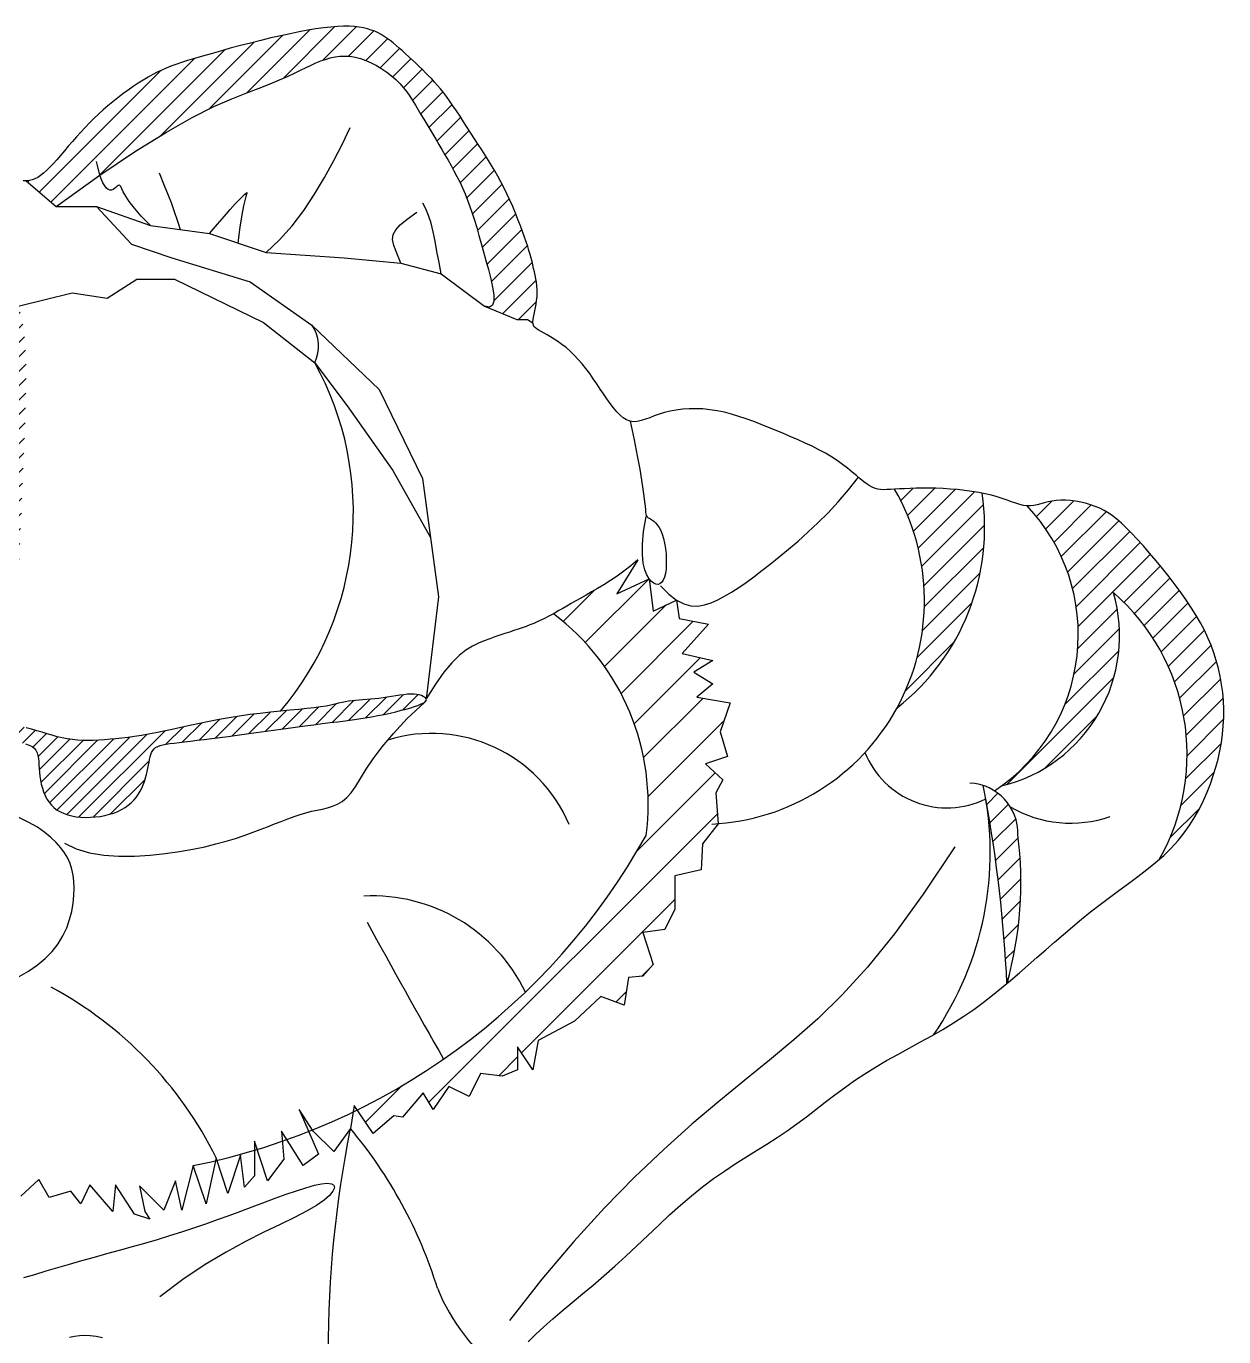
# Model space of a CAD drawing. Header units: millimetres. Extents: x 30176 to 68715, y 55479 to 72995.
# Drawn here: x 40767.1 to 40913.6, y 57613.7 to 57774.1 of the extents above; entities that cross this region are included whole.
import ezdxf

# ---------------------------------------------------------------- set-up
doc = ezdxf.new("R2010")
doc.units = ezdxf.units.MM
pattern_1 = [(45, (-11637.2683, 972.617), (-1.32582521, 1.32582521), [])]

# ---------------------------------------------------------------- blocks, each defined once
blk = doc.blocks.new('A$C09640132')
h = blk.add_hatch()
h.set_pattern_fill('ANSI31', color=256, scale=15, style=0)
h.set_pattern_definition(pattern_1)
h.paths.add_polyline_path([(250.56, 875.45), (249.95, 875.07), (249.33, 874.66), (248.7, 874.22), (248.07, 873.77), (247.44, 873.29), (246.83, 872.8), (246.23, 872.3), (245.64, 871.79), (245.07, 871.27), (244.52, 870.73), (243.97, 870.19), (243.44, 869.63), (242.91, 869.07), (242.4, 868.5), (241.89, 867.92), (241.39, 867.35), (240.91, 866.78), (240.43, 866.23), (239.98, 865.7), (239.54, 865.21), (239.12, 864.77), (238.73, 864.37), (238.36, 864.03), (238, 863.75), (237.65, 863.53), (237.31, 863.35), (236.97, 863.23), (236.62, 863.15), (236.24, 863.12), (239.89, 859.95), (245.13, 863.72), (249.61, 866.73), (253.39, 869.07), (256.56, 870.86), (259.2, 872.19), (261.39, 873.16), (263.22, 873.89), (264.75, 874.47), (266.08, 874.98), (267.22, 875.46), (268.21, 875.89), (269.06, 876.29), (269.82, 876.65), (270.49, 876.97), (271.11, 877.27), (271.7, 877.54), (272.28, 877.78), (272.86, 877.98), (273.44, 878.15), (274.03, 878.28), (274.62, 878.36), (275.23, 878.39), (275.85, 878.35), (276.48, 878.25), (277.13, 878.08), (277.8, 877.85), (278.46, 877.56), (279.11, 877.22), (279.75, 876.84), (280.36, 876.42), (280.94, 875.97), (281.47, 875.5), (281.95, 875.02), (282.39, 874.52), (282.8, 874), (283.17, 873.48), (283.52, 872.93), (283.87, 872.38), (284.2, 871.82), (284.54, 871.24), (284.89, 870.65), (285.25, 870.05), (285.62, 869.44), (285.99, 868.83), (286.36, 868.2), (286.74, 867.57), (287.12, 866.94), (287.49, 866.3), (287.87, 865.65), (288.23, 865), (288.59, 864.34), (288.94, 863.66), (289.29, 862.97), (289.62, 862.26), (289.94, 861.52), (290.25, 860.76), (290.54, 859.97), (290.82, 859.14), (291.09, 858.28), (291.37, 857.38), (291.64, 856.44), (291.91, 855.46), (292.2, 854.43), (292.49, 853.36), (292.8, 852.24), (293.09, 851.13), (293.32, 850.08), (293.45, 849.15), (293.45, 848.4), (293.29, 847.88), (292.92, 847.65), (292.31, 847.77), (296.27, 846.12), (297.59, 846.12), (298.24, 845.74), (298.27, 846.12), (298.32, 846.44), (298.39, 846.8), (298.47, 847.18), (298.56, 847.59), (298.64, 848.02), (298.71, 848.46), (298.76, 848.91), (298.78, 849.36), (298.76, 849.8), (298.73, 850.25), (298.67, 850.69), (298.6, 851.12), (298.52, 851.56), (298.43, 851.98), (298.33, 852.4), (298.24, 852.81), (298.14, 853.23), (298.03, 853.65), (297.91, 854.09), (297.77, 854.57), (297.61, 855.07), (297.43, 855.63), (297.22, 856.23), (296.98, 856.9), (296.72, 857.62), (296.42, 858.38), (296.11, 859.16), (295.78, 859.96), (295.43, 860.75), (295.07, 861.53), (294.71, 862.28), (294.34, 863), (293.96, 863.68), (293.58, 864.34), (293.2, 864.99), (292.8, 865.62), (292.39, 866.26), (291.98, 866.9), (291.55, 867.56), (291.12, 868.25), (290.67, 868.94), (290.22, 869.64), (289.77, 870.34), (289.33, 871.02), (288.89, 871.68), (288.47, 872.3), (288.06, 872.89), (287.67, 873.42), (287.29, 873.91), (286.93, 874.37), (286.57, 874.79), (286.22, 875.19), (285.86, 875.58), (285.49, 875.96), (285.12, 876.34), (284.72, 876.73), (284.32, 877.12), (283.91, 877.51), (283.5, 877.9), (283.08, 878.28), (282.67, 878.66), (282.27, 879.02), (281.88, 879.36), (281.5, 879.69), (281.13, 879.99), (280.77, 880.28), (280.42, 880.54), (280.05, 880.79), (279.68, 881.02), (279.3, 881.22), (278.89, 881.41), (278.46, 881.57), (278, 881.72), (277.51, 881.84), (276.98, 881.93), (276.4, 881.99), (275.77, 882.03), (275.08, 882.03), (274.33, 882), (273.51, 881.94), (272.63, 881.84), (271.69, 881.7), (270.69, 881.54), (269.64, 881.35), (268.53, 881.12), (267.38, 880.87), (266.19, 880.6), (264.95, 880.3), (263.7, 879.98), (262.45, 879.66), (261.21, 879.33), (260.02, 879), (258.88, 878.67), (257.81, 878.37), (256.85, 878.08), (255.99, 877.83), (255.23, 877.59), (254.56, 877.36), (253.94, 877.14), (253.37, 876.91), (252.82, 876.67), (252.28, 876.41), (251.73, 876.13), (251.16, 875.8)])
h = blk.add_hatch()
h.set_pattern_fill('ANSI31', color=256, scale=10, style=0)
h.set_pattern_definition([(45, (-11637.2683, 972.617), (-0.88388348, 0.88388348), [])])
h.paths.add_polyline_path([(234.4, 805.3), (234.6, 807), (234.79, 808.77), (234.96, 810.63), (235.11, 812.58), (235.24, 814.62), (235.37, 816.76), (235.48, 818.97), (235.59, 821.25), (235.69, 823.6), (235.79, 826), (235.89, 828.44), (235.99, 830.91), (236.09, 833.41), (236.18, 835.89), (236.23, 838.3), (236.23, 840.6), (236.15, 842.74), (235.98, 844.68), (235.69, 846.37), (235.27, 847.77), (231.65, 850.4), (232.73, 847.94), (233.52, 845.72), (234.08, 843.71), (234.43, 841.88), (234.62, 840.18), (234.69, 838.59), (234.69, 837.07), (234.64, 835.58), (234.59, 834.09), (234.54, 832.59), (234.48, 831.05), (234.41, 829.45), (234.33, 827.77), (234.23, 825.99), (234.1, 824.1), (233.95, 822.08), (233.77, 819.91), (233.57, 817.64), (233.35, 815.32), (233.12, 813), (232.88, 810.73), (232.64, 808.57), (232.41, 806.57), (232.19, 804.78), (232, 803.24), (231.82, 801.92), (231.65, 800.8), (231.49, 799.82), (231.33, 798.96), (231.17, 798.18), (231, 797.44), (230.82, 796.71), (230.63, 795.96), (230.57, 795.72), (230.58, 795.42), (230.49, 795.1), (230.35, 794.9), (230.21, 794.4), (230, 793.61), (229.78, 792.84), (229.57, 792.08), (229.37, 791.36), (229.17, 790.67), (229, 790.04), (228.84, 789.46), (228.71, 788.93), (228.6, 788.44), (228.53, 788.01), (228.5, 787.62), (228.51, 787.29), (228.57, 787), (228.67, 786.75), (228.82, 786.55), (229, 786.4), (229.2, 786.3), (229.41, 786.25), (229.62, 786.25), (229.82, 786.29), (230, 786.39), (230.15, 786.54), (230.28, 786.75), (230.39, 787.03), (230.51, 787.39), (230.62, 787.83), (230.75, 788.36), (230.91, 789), (231.1, 789.74), (231.32, 790.6), (231.58, 791.57), (231.86, 792.64), (232.17, 793.8), (232.32, 794.42), (232.46, 795.23), (232.59, 795.49), (232.8, 796.34), (233.11, 797.71), (233.4, 799.13), (233.68, 800.59), (233.94, 802.1), (234.18, 803.67)])
h.paths.add_polyline_path([(216.31, 800.2), (215.04, 800.5), (213.76, 800.82), (212.48, 801.15), (211.2, 801.49), (209.92, 801.85), (208.64, 802.22), (207.34, 802.62), (206.02, 803.04), (204.67, 803.48), (203.28, 803.95), (201.85, 804.45), (200.38, 804.97), (198.82, 805.54), (197.06, 806.18), (194.95, 806.91), (192.33, 807.77), (189.08, 808.8), (185.02, 810.02), (180.03, 811.47), (173.95, 813.18), (174.2, 811.97), (174.47, 811.03), (174.76, 810.33), (174.92, 810.07), (175.14, 809.75), (175.41, 809.47), (175.77, 809.24), (176.15, 809.1), (176.56, 809.01), (176.99, 808.93), (177.46, 808.86), (177.95, 808.79), (178.48, 808.72), (179.04, 808.65), (179.63, 808.56), (180.26, 808.47), (180.92, 808.35), (181.62, 808.22), (182.35, 808.07), (183.1, 807.9), (183.87, 807.72), (184.65, 807.53), (185.44, 807.33), (186.24, 807.13), (187.02, 806.92), (187.8, 806.72), (188.57, 806.51), (189.34, 806.3), (190.11, 806.09), (190.88, 805.88), (191.65, 805.67), (192.44, 805.45), (193.23, 805.22), (194.04, 804.99), (194.86, 804.76), (195.67, 804.53), (196.47, 804.3), (197.24, 804.08), (197.99, 803.86), (198.69, 803.66), (199.33, 803.47), (199.92, 803.29), (200.46, 803.12), (200.95, 802.97), (201.4, 802.82), (201.83, 802.68), (202.23, 802.54), (202.62, 802.4), (203.02, 802.26), (203.41, 802.11), (203.81, 801.96), (204.21, 801.8), (204.62, 801.63), (205.02, 801.46), (205.43, 801.28), (205.85, 801.09), (206.26, 800.89), (206.67, 800.67), (207.07, 800.45), (207.46, 800.21), (207.82, 799.95), (208.14, 799.66), (208.43, 799.35), (208.66, 799.01), (208.84, 798.63), (208.95, 798.23), (209.01, 797.79), (209.04, 797.32), (209.03, 796.82), (209.02, 796.31), (209.01, 795.78), (209.02, 795.23), (209.06, 794.68), (209.14, 794.12), (209.28, 793.57), (209.46, 793.02), (209.68, 792.49), (209.96, 791.99), (210.29, 791.51), (210.67, 791.07), (211.09, 790.67), (211.57, 790.33), (212.09, 790.03), (212.64, 789.79), (213.22, 789.58), (213.8, 789.42), (214.39, 789.31), (214.98, 789.23), (215.54, 789.19), (216.09, 789.19), (216.61, 789.23), (217.1, 789.3), (217.58, 789.43), (218.03, 789.59), (218.47, 789.81), (218.88, 790.08), (219.28, 790.4), (219.66, 790.78), (220.03, 791.2), (220.39, 791.65), (220.72, 792.12), (221.05, 792.59), (221.35, 793.06), (221.64, 793.5), (221.92, 793.91), (222.18, 794.28), (222.43, 794.6), (222.66, 794.88), (222.89, 795.12), (223.12, 795.32), (223.34, 795.47), (223.67, 795.65), (224.02, 795.71), (224.26, 795.72), (224.51, 795.7), (224.78, 795.65), (225.07, 795.57), (225.39, 795.47), (225.74, 795.34), (226.13, 795.2), (226.55, 795.03), (227, 794.86), (227.47, 794.7), (227.94, 794.55), (228.41, 794.44), (228.86, 794.38), (229.29, 794.38), (229.68, 794.45), (230.02, 794.6), (230.29, 794.82), (230.35, 794.9), (230.42, 795.18), (230.57, 795.72), (230.56, 795.77), (230.41, 796.14), (230.12, 796.5), (229.66, 796.86), (229.02, 797.19), (228.23, 797.49), (227.3, 797.78), (226.26, 798.06), (225.13, 798.32), (223.93, 798.58), (222.68, 798.83), (221.41, 799.09), (220.14, 799.36), (218.86, 799.63), (217.59, 799.91)])
h.paths.add_polyline_path([(243.15, 794.61), (242.51, 794.65), (241.89, 794.71), (241.26, 794.8), (240.65, 794.92), (240.03, 795.07), (239.42, 795.24), (238.8, 795.42), (238.17, 795.61), (237.54, 795.8), (236.9, 795.99), (236.23, 796.17), (235.56, 796.33), (234.89, 796.44), (234.25, 796.47), (233.66, 796.4), (233.16, 796.19), (232.75, 795.81), (232.59, 795.49), (232.48, 795.03), (232.32, 794.42), (233.34, 794.42), (234.23, 794.41), (234.99, 794.36), (235.63, 794.29), (236.16, 794.19), (236.6, 794.05), (236.95, 793.88), (237.22, 793.66), (237.42, 793.41), (237.57, 793.11), (237.67, 792.78), (237.73, 792.42), (237.77, 792.03), (237.79, 791.61), (237.81, 791.17), (237.85, 790.71), (237.9, 790.23), (237.98, 789.75), (238.08, 789.26), (238.21, 788.78), (238.37, 788.31), (238.56, 787.86), (238.78, 787.43), (239.04, 787.04), (239.34, 786.69), (239.67, 786.37), (240.04, 786.1), (240.44, 785.86), (240.88, 785.66), (241.34, 785.5), (241.84, 785.37), (242.37, 785.28), (242.93, 785.22), (243.51, 785.2), (244.1, 785.21), (244.7, 785.25), (245.29, 785.32), (245.87, 785.43), (246.43, 785.57), (246.95, 785.73), (247.45, 785.93), (247.91, 786.15), (248.33, 786.4), (248.72, 786.68), (249.07, 786.98), (249.39, 787.3), (249.68, 787.64), (249.94, 788.01), (250.17, 788.39), (250.38, 788.79), (250.56, 789.19), (250.71, 789.6), (250.84, 790.02), (250.96, 790.43), (251.06, 790.83), (251.14, 791.22), (251.21, 791.6), (251.27, 791.95), (251.33, 792.29), (251.4, 792.6), (251.48, 792.89), (251.59, 793.15), (251.72, 793.38), (251.88, 793.58), (252.08, 793.74), (252.33, 793.88), (252.62, 793.99), (252.97, 794.08), (253.37, 794.16), (253.83, 794.24), (254.36, 794.3), (254.95, 794.38), (255.62, 794.45), (256.35, 794.54), (257.15, 794.64), (258.02, 794.74), (258.94, 794.86), (259.93, 794.98), (260.97, 795.11), (262.07, 795.26), (263.21, 795.41), (264.39, 795.57), (265.59, 795.74), (266.8, 795.91), (268, 796.07), (269.18, 796.24), (270.33, 796.39), (271.43, 796.54), (272.46, 796.67), (273.44, 796.79), (274.37, 796.91), (275.26, 797.02), (276.11, 797.13), (276.93, 797.25), (277.73, 797.37), (278.51, 797.5), (279.29, 797.65), (280.04, 797.8), (280.78, 797.96), (281.47, 798.13), (282.13, 798.3), (282.74, 798.46), (283.29, 798.62), (283.77, 798.77), (284.18, 798.91), (284.51, 799.04), (284.78, 799.16), (284.98, 799.27), (285.12, 799.38), (285.2, 799.49), (285.22, 799.6), (285.19, 799.7), (285.12, 799.81), (284.99, 799.91), (284.82, 800.01), (284.6, 800.1), (284.34, 800.18), (284.04, 800.23), (283.7, 800.27), (283.31, 800.28), (282.89, 800.26), (282.44, 800.21), (281.96, 800.15), (281.46, 800.07), (280.95, 799.99), (280.43, 799.9), (279.91, 799.82), (279.39, 799.75), (278.89, 799.69), (278.39, 799.65), (277.91, 799.61), (277.44, 799.58), (276.98, 799.55), (276.54, 799.51), (276.11, 799.46), (275.7, 799.41), (275.3, 799.34), (274.89, 799.25), (274.47, 799.16), (274.02, 799.05), (273.51, 798.94), (272.93, 798.83), (272.26, 798.72), (271.48, 798.61), (270.59, 798.51), (269.6, 798.4), (268.51, 798.3), (267.35, 798.18), (266.14, 798.06), (264.89, 797.92), (263.62, 797.77), (262.35, 797.59), (261.09, 797.38), (259.84, 797.16), (258.62, 796.92), (257.43, 796.67), (256.28, 796.43), (255.16, 796.18), (254.09, 795.95), (253.07, 795.74), (252.11, 795.55), (251.19, 795.38), (250.33, 795.23), (249.5, 795.1), (248.71, 794.99), (247.95, 794.9), (247.21, 794.81), (246.5, 794.75), (245.8, 794.69), (245.12, 794.64), (244.45, 794.61), (243.8, 794.6)])
h = blk.add_hatch()
h.set_pattern_fill('ANSI31', color=256, scale=15, style=0)
h.set_pattern_definition(pattern_1)
h.paths.add_polyline_path([(342.82, 798.6, 0.270593), (353.22, 824.88), (352.81, 824.96), (351.98, 825.09), (351.11, 825.21), (350.22, 825.31), (349.33, 825.38), (348.45, 825.44), (347.58, 825.48), (346.74, 825.49), (345.93, 825.5), (345.15, 825.48), (344.42, 825.46), (343.73, 825.43), (343.1, 825.4), (342.52, 825.36, -0.261096)])
h = blk.add_hatch()
h.set_pattern_fill('ANSI31', color=256, scale=15, style=0)
h.set_pattern_definition(pattern_1)
h.paths.add_polyline_path([(295.72, 713.86), (295.28, 714.03), (294.89, 714.23), (294.56, 714.48), (294.31, 714.77), (294.15, 715.12), (294.09, 715.52), (294.14, 715.99), (294.31, 716.54), (294.59, 717.15, -0.027622), (292.5, 718.91, 0.321557), (276.98, 675.46, -0.17676)])
h.paths.add_polyline_path([(356.27, 764.87, 0.099135), (357.61, 783.06, 0.33136), (353.37, 789.08, -0.010525), (353.68, 787.45, -0.032999)])
h.paths.add_polyline_path([(369.29, 812.7, -0.356332), (374.95, 780.11), (375.45, 780.54), (376.37, 781.44), (377.21, 782.36), (377.97, 783.31), (378.66, 784.28), (379.27, 785.26), (379.83, 786.26), (380.32, 787.26), (380.76, 788.28), (381.16, 789.29), (381.51, 790.31), (381.83, 791.33), (382.1, 792.34), (382.33, 793.36), (382.51, 794.38), (382.66, 795.39), (382.75, 796.41), (382.8, 797.43), (382.81, 798.45), (382.76, 799.46), (382.68, 800.47), (382.54, 801.47), (382.37, 802.46), (382.15, 803.44), (381.89, 804.4), (381.59, 805.35), (381.25, 806.28), (380.86, 807.19), (380.43, 808.1), (379.96, 809), (379.44, 809.91), (378.87, 810.82), (378.26, 811.75), (377.59, 812.7), (376.87, 813.68), (376.11, 814.66), (375.32, 815.65), (374.52, 816.61), (373.73, 817.54), (372.96, 818.42), (372.21, 819.24), (371.51, 819.98), (370.87, 820.63), (370.28, 821.2), (369.72, 821.69), (369.19, 822.11), (368.67, 822.46), (368.16, 822.77), (367.63, 823.04), (367.08, 823.26), (366.51, 823.47), (365.9, 823.64), (365.29, 823.78), (364.66, 823.89), (364.04, 823.97), (363.44, 824.01), (362.85, 824.01), (362.3, 823.98), (361.78, 823.91), (361.3, 823.81), (360.84, 823.69), (360.4, 823.58), (359.98, 823.47), (359.57, 823.39), (359.15, 823.34), (358.73, 823.34, -0.45122), (355.61, 789.05, 0.427534)])
h = blk.add_hatch()
h.set_pattern_fill('ANSI31', color=256, scale=30, style=0)
h.set_pattern_definition([(45, (-11637.2683, 972.617), (-2.6516504, 2.6516504), [])])
h.paths.add_polyline_path([(312.1, 782.99, -0.152802), (276.74, 749.38), (278.72, 746.49), (281.22, 748.67), (282.31, 748.52), (284.81, 751.48), (286.06, 749.45), (287.94, 752.26), (290.44, 751.02), (291.84, 753.83), (294.5, 753.51), (296.38, 754.29), (296.38, 757.1), (298.25, 754.29), (298.88, 757.88), (303.35, 760.25), (306.55, 763.28), (309.4, 762.21), (309.94, 765.59), (311.72, 765.77), (312.96, 767.19), (311.72, 771.11), (314.39, 771.46), (315.64, 773.96), (315.64, 778.05), (318.84, 778.76), (319.02, 781.96), (320.92, 784.42), (320.62, 788.19), (321.51, 789.79), (319.38, 791.75), (322.05, 792.64), (321.16, 795.66), (322.4, 799.22), (318.31, 799.93), (320.27, 801.53), (317.95, 802.96), (320.27, 804.38), (316.53, 805.27), (319.73, 808.83), (316.17, 809.54), (315.83, 811.79), (312.96, 810.43), (312.46, 814.41), (308.51, 812.57), (311.08, 816.71), (310.23, 815.98), (309.38, 815.32), (308.55, 814.72), (307.73, 814.18), (306.94, 813.68), (306.17, 813.22), (305.44, 812.8), (304.75, 812.41), (304.11, 812.04), (303.51, 811.69), (302.95, 811.37), (302.42, 811.06), (301.92, 810.77), (301.44, 810.5), (300.98, 810.25), (300.76, 810.12, -0.270577)])
for points in [[(297.65, 721.02), (298.57, 721.92), (299.58, 722.84), (300.67, 723.8), (301.83, 724.78), (303.05, 725.8), (304.32, 726.86), (305.62, 727.95), (306.95, 729.09), (308.29, 730.27), (309.63, 731.49), (310.97, 732.75), (312.31, 734.02), (313.65, 735.28), (314.98, 736.53), (316.32, 737.74), (317.66, 738.89), (319, 739.98), (320.34, 740.98), (321.68, 741.91), (323, 742.78), (324.32, 743.62), (325.61, 744.42), (326.89, 745.21), (328.14, 746.01), (329.36, 746.83), (330.55, 747.67), (331.72, 748.54), (332.88, 749.43), (334.03, 750.32), (335.2, 751.22), (336.39, 752.11), (337.6, 752.98), (338.86, 753.82), (340.18, 754.64), (341.53, 755.42), (342.9, 756.19), (344.29, 756.95), (345.69, 757.71), (347.06, 758.47), (348.41, 759.24), (349.72, 760.03), (350.98, 760.85), (352.2, 761.69), (353.37, 762.55), (354.51, 763.43), (355.62, 764.33), (356.72, 765.24), (357.8, 766.16), (358.87, 767.1), (359.94, 768.04), (361.02, 768.98), (362.09, 769.92), (363.18, 770.86), (364.28, 771.79), (365.39, 772.72), (366.51, 773.63), (367.66, 774.52), (368.82, 775.39), (369.98, 776.25), (371.14, 777.1), (372.28, 777.95), (373.39, 778.81), (374.45, 779.67), (375.45, 780.54), (376.37, 781.44), (377.21, 782.36), (377.97, 783.31), (378.66, 784.28), (379.27, 785.26), (379.83, 786.26), (380.32, 787.26), (380.76, 788.28), (381.16, 789.29), (381.51, 790.31), (381.83, 791.33), (382.1, 792.34), (382.33, 793.36), (382.51, 794.38), (382.66, 795.39), (382.75, 796.41), (382.8, 797.43), (382.81, 798.45), (382.76, 799.46), (382.68, 800.47), (382.54, 801.47), (382.37, 802.46), (382.15, 803.44), (381.89, 804.4), (381.59, 805.35), (381.25, 806.28), (380.86, 807.19), (380.43, 808.1), (379.96, 809), (379.44, 809.91), (378.87, 810.82), (378.26, 811.75), (377.59, 812.7), (376.87, 813.68), (376.11, 814.66), (375.32, 815.65), (374.52, 816.61), (373.73, 817.54), (372.96, 818.42), (372.21, 819.24), (371.51, 819.98), (370.87, 820.63), (370.28, 821.2), (369.72, 821.69), (369.19, 822.11), (368.67, 822.46), (368.16, 822.77), (367.63, 823.04), (367.08, 823.26), (366.51, 823.47), (365.9, 823.64), (365.29, 823.78), (364.66, 823.89), (364.04, 823.97), (363.44, 824.01), (362.85, 824.01), (362.3, 823.98), (361.78, 823.91), (361.3, 823.81), (360.84, 823.69), (360.4, 823.58), (359.98, 823.47), (359.57, 823.39), (359.15, 823.34), (358.73, 823.34), (358.29, 823.39), (357.83, 823.5), (357.35, 823.64), (356.84, 823.82), (356.29, 824.01), (355.7, 824.22), (355.06, 824.43), (354.37, 824.62), (353.62, 824.8), (352.81, 824.96), (351.98, 825.09), (351.11, 825.21), (350.22, 825.31), (349.33, 825.38), (348.45, 825.44), (347.58, 825.48), (346.74, 825.49), (345.93, 825.5), (345.15, 825.48), (344.42, 825.46), (343.73, 825.43), (343.1, 825.4), (342.52, 825.36), (342.01, 825.33), (341.56, 825.31), (341.16, 825.3), (340.8, 825.32), (340.47, 825.36), (340.16, 825.44), (339.84, 825.57), (339.51, 825.74), (339.15, 825.98), (338.76, 826.28), (338.32, 826.63), (337.84, 827.03), (337.32, 827.47), (336.76, 827.93), (336.15, 828.4), (335.49, 828.87), (334.79, 829.33), (334.05, 829.78), (333.26, 830.2), (332.44, 830.62), (331.59, 831.02), (330.71, 831.41), (329.82, 831.79), (328.92, 832.17), (328.01, 832.54), (327.09, 832.92), (326.18, 833.28), (325.28, 833.64), (324.37, 833.97), (323.47, 834.28), (322.57, 834.55), (321.68, 834.78), (320.79, 834.97), (319.91, 835.1), (319.04, 835.19), (318.19, 835.22), (317.36, 835.21), (316.56, 835.16), (315.79, 835.06), (315.05, 834.93), (314.36, 834.76), (313.71, 834.55), (313.11, 834.34), (312.54, 834.12), (312.01, 833.93), (311.51, 833.77), (311.03, 833.66), (310.58, 833.63), (310.14, 833.69), (309.72, 833.84), (309.31, 834.1), (308.91, 834.44), (308.51, 834.85), (308.11, 835.33), (307.71, 835.85), (307.31, 836.42), (306.91, 837.02), (306.5, 837.63), (306.07, 838.26), (305.64, 838.89), (305.2, 839.51), (304.74, 840.12), (304.28, 840.71), (303.8, 841.26), (303.32, 841.78), (302.82, 842.26), (302.31, 842.7), (301.81, 843.09), (301.32, 843.44), (300.85, 843.75), (300.4, 844.03), (299.99, 844.27), (299.61, 844.48), (299.28, 844.66), (299, 844.81), (298.77, 844.96), (298.58, 845.1), (298.43, 845.25), (298.33, 845.41), (298.27, 845.61), (298.25, 845.84), (298.27, 846.12), (298.32, 846.44), (298.39, 846.8), (298.47, 847.18), (298.56, 847.59), (298.64, 848.02), (298.71, 848.46), (298.76, 848.91), (298.78, 849.36), (298.76, 849.8), (298.73, 850.25), (298.67, 850.69), (298.6, 851.12), (298.52, 851.56), (298.43, 851.98), (298.33, 852.4), (298.24, 852.81), (298.14, 853.23), (298.03, 853.65), (297.91, 854.09), (297.77, 854.57), (297.61, 855.07), (297.43, 855.63), (297.22, 856.23), (296.98, 856.9), (296.72, 857.62), (296.42, 858.38), (296.11, 859.16), (295.78, 859.96), (295.43, 860.75), (295.07, 861.53), (294.71, 862.28), (294.34, 863), (293.96, 863.68), (293.58, 864.34), (293.2, 864.99), (292.8, 865.62), (292.39, 866.26), (291.98, 866.9), (291.55, 867.56), (291.12, 868.25), (290.67, 868.94), (290.22, 869.64), (289.77, 870.34), (289.33, 871.02), (288.89, 871.68), (288.47, 872.3), (288.06, 872.89), (287.67, 873.42), (287.29, 873.91), (286.93, 874.37), (286.57, 874.79), (286.22, 875.19), (285.86, 875.58), (285.49, 875.96), (285.12, 876.34), (284.72, 876.73), (284.32, 877.12), (283.91, 877.51), (283.5, 877.9), (283.08, 878.28), (282.67, 878.66), (282.27, 879.02), (281.88, 879.36), (281.5, 879.69), (281.13, 879.99), (280.77, 880.28), (280.42, 880.54), (280.05, 880.79), (279.68, 881.02), (279.3, 881.22), (278.89, 881.41), (278.46, 881.57), (278, 881.72), (277.51, 881.84), (276.98, 881.93), (276.4, 881.99), (275.77, 882.03), (275.08, 882.03), (274.33, 882), (273.51, 881.94), (272.63, 881.84), (271.69, 881.7), (270.69, 881.54), (269.64, 881.35), (268.53, 881.12), (267.38, 880.87), (266.19, 880.6), (264.95, 880.3), (263.7, 879.98), (262.45, 879.66), (261.21, 879.33), (260.02, 879), (258.88, 878.67), (257.81, 878.37), (256.85, 878.08), (255.99, 877.83), (255.23, 877.59), (254.56, 877.36), (253.94, 877.14), (253.37, 876.91), (252.82, 876.67), (252.28, 876.41), (251.73, 876.13), (251.16, 875.8), (250.56, 875.45), (249.95, 875.07), (249.33, 874.66), (248.7, 874.22), (248.07, 873.77), (247.44, 873.29), (246.83, 872.8), (246.23, 872.3), (245.64, 871.79), (245.07, 871.27), (244.52, 870.73), (243.97, 870.19), (243.44, 869.63), (242.91, 869.07), (242.4, 868.5), (241.89, 867.92), (241.39, 867.35), (240.91, 866.78), (240.43, 866.23), (239.98, 865.7), (239.54, 865.21), (239.12, 864.77), (238.73, 864.37), (238.36, 864.03), (238, 863.75), (237.65, 863.53), (237.31, 863.35), (236.97, 863.23), (236.62, 863.15), (236.24, 863.12), (235.85, 863.13)], [(239.89, 859.95), (245.13, 863.72), (249.61, 866.73), (253.39, 869.07), (256.56, 870.86), (259.2, 872.19), (261.39, 873.16), (263.22, 873.89), (264.75, 874.47), (266.08, 874.98), (267.22, 875.46), (268.21, 875.89), (269.06, 876.29), (269.82, 876.65), (270.49, 876.97), (271.11, 877.27), (271.7, 877.54), (272.28, 877.78), (272.86, 877.98), (273.44, 878.15), (274.03, 878.28), (274.62, 878.36), (275.23, 878.39), (275.85, 878.35), (276.48, 878.25), (277.13, 878.08), (277.8, 877.85), (278.46, 877.56), (279.11, 877.22), (279.75, 876.84), (280.36, 876.42), (280.94, 875.97), (281.47, 875.5), (281.95, 875.02), (282.39, 874.52), (282.8, 874), (283.17, 873.48), (283.52, 872.93), (283.87, 872.38), (284.2, 871.82), (284.54, 871.24), (284.89, 870.65), (285.25, 870.05), (285.62, 869.44), (285.99, 868.83), (286.36, 868.2), (286.74, 867.57), (287.12, 866.94), (287.49, 866.3), (287.87, 865.65), (288.23, 865), (288.59, 864.34), (288.94, 863.66), (289.29, 862.97), (289.62, 862.26), (289.94, 861.52), (290.25, 860.76), (290.54, 859.97), (290.82, 859.14), (291.09, 858.28), (291.37, 857.38), (291.64, 856.44), (291.91, 855.46), (292.2, 854.43), (292.49, 853.36), (292.8, 852.24), (293.09, 851.13), (293.32, 850.08), (293.45, 849.15), (293.45, 848.4), (293.29, 847.88), (292.92, 847.65), (292.31, 847.77)], [(265.61, 854.35), (267.25, 855.89), (268.78, 857.62), (270.21, 859.49), (271.53, 861.47), (272.76, 863.52), (273.89, 865.59), (274.93, 867.65), (275.88, 869.64)], [(251.43, 857.65), (250.31, 858.79), (249.47, 859.77), (248.85, 860.58), (248.41, 861.24), (248.12, 861.76), (247.93, 862.15), (247.81, 862.41), (247.71, 862.55), (247.61, 862.59), (247.49, 862.54), (247.35, 862.44), (247.2, 862.3), (247.04, 862.16), (246.86, 862.04), (246.67, 861.96), (246.48, 861.95), (246.27, 862.03), (246.06, 862.21), (245.84, 862.49), (245.63, 862.88), (245.42, 863.37), (245.21, 863.96), (245.03, 864.67), (244.85, 865.49)], [(236.24, 863.12), (239.89, 859.95), (244.83, 859.95), (251.43, 857.65), (258.68, 856.66), (265.61, 854.35), (275.17, 853.7), (282.09, 853.04), (287.04, 851.72), (292.31, 847.77), (296.27, 846.12), (297.59, 846.12), (298.26, 845.73)], [(252.52, 864.08), (253.13, 862.55), (253.6, 861.37), (253.96, 860.46), (254.23, 859.74), (254.44, 859.13), (254.63, 858.55), (254.83, 857.92), (255.06, 857.15)], [(258.68, 856.66), (259.65, 857.82), (260.49, 858.8), (261.21, 859.62), (261.81, 860.28), (262.31, 860.79), (262.69, 861.18), (262.98, 861.46), (263.16, 861.62), (263.24, 861.69), (263.24, 861.62), (263.16, 861.36), (263.03, 860.86), (262.85, 860.07), (262.63, 858.95), (262.39, 857.45), (262.14, 855.51)], [(244.83, 859.95), (249.12, 855.34), (254.07, 853.7), (263.63, 850.73), (271.21, 845.46), (279.45, 837.56), (284.73, 826.69), (286.71, 812.19), (285.19, 799.7)], [(287.04, 851.72), (286.76, 853.13), (286.51, 854.46), (286.27, 855.71), (286.03, 856.86), (285.78, 857.92), (285.49, 858.86), (285.16, 859.68), (284.78, 860.37)], [(282.09, 853.04), (281.58, 854.24), (281.23, 855.18), (281.08, 855.92), (281.15, 856.54), (281.46, 857.11), (282.02, 857.71), (282.88, 858.4), (284.04, 859.26)], [(173.95, 813.18), (173.62, 820.43), (176.91, 829.65), (179.88, 834.92), (180.21, 841.51), (185.81, 848.43), (190.43, 852.05), (196.7, 855.34), (206.59, 855.67), (217.14, 852.05), (225.38, 851.72), (228.02, 853.04), (235.27, 847.77), (241.87, 849.41), (246.15, 848.76), (249.78, 851.06), (254.4, 851.06), (265.28, 845.79), (271.54, 840.85), (275.5, 835.58), (281.1, 827.67), (285.72, 819.44)], [(310.14, 833.69), (310.63, 831.39), (311.02, 829.45), (311.32, 827.82), (311.55, 826.48), (311.72, 825.39), (311.84, 824.51), (311.91, 823.82), (311.97, 823.28), (312.01, 822.86), (312.05, 822.55), (312.09, 822.31), (312.13, 822.15), (312.18, 822.03), (312.26, 821.95), (312.35, 821.88), (312.48, 821.81), (312.64, 821.72), (312.82, 821.6), (313.03, 821.44), (313.25, 821.25), (313.47, 821), (313.69, 820.69), (313.89, 820.32), (314.08, 819.87), (314.24, 819.34), (314.37, 818.75), (314.47, 818.12), (314.54, 817.46), (314.57, 816.81), (314.57, 816.18), (314.54, 815.59), (314.46, 815.06), (314.35, 814.61), (314.2, 814.25), (314.01, 813.98), (313.8, 813.8), (313.57, 813.72), (313.31, 813.73), (313.04, 813.85), (312.75, 814.07), (312.46, 814.41), (312.18, 814.88), (311.93, 815.51), (311.75, 816.33), (311.65, 817.36), (311.66, 818.64), (311.8, 820.18), (312.1, 822.02)], [(313.87, 813.54), (314.88, 812.52), (315.83, 811.79), (316.73, 811.33), (317.59, 811.1), (318.43, 811.07), (319.25, 811.21), (320.06, 811.47), (320.87, 811.84), (321.71, 812.27), (322.56, 812.77), (323.44, 813.34), (324.34, 813.96), (325.29, 814.65), (326.27, 815.4), (327.3, 816.21), (328.39, 817.08), (329.52, 818.02), (330.7, 819.02), (331.91, 820.09), (333.14, 821.24), (334.39, 822.49), (335.63, 823.83), (336.87, 825.27), (338.08, 826.83)], [(311.08, 816.71), (308.51, 812.57), (312.46, 814.41), (312.96, 810.43), (315.83, 811.79), (316.17, 809.54), (319.73, 808.83), (316.53, 805.27), (320.27, 804.38), (317.95, 802.96), (320.27, 801.53), (318.31, 799.93), (322.4, 799.22), (321.16, 795.66), (322.05, 792.64), (319.38, 791.75), (321.51, 789.79), (320.62, 788.19), (320.92, 784.42), (319.02, 781.96), (318.84, 778.76), (315.64, 778.05), (315.64, 773.96), (314.39, 771.46), (311.72, 771.11), (312.96, 767.19), (311.72, 765.77), (309.94, 765.59), (309.4, 762.21), (306.55, 763.28), (303.35, 760.25), (298.88, 757.88), (298.25, 754.29), (296.38, 757.1), (296.38, 754.29), (294.5, 753.51), (291.84, 753.83), (290.44, 751.02), (287.94, 752.26), (286.06, 749.45), (284.81, 751.48), (282.31, 748.52), (281.22, 748.67), (278.72, 746.49), (276.37, 749.92), (275.91, 747.11), (273.87, 744.3), (271.37, 746.8), (269.65, 749.45), (272, 743.99), (270.12, 742.59), (267.47, 746.8), (267.78, 743.37), (265.75, 740.71), (264.19, 745.55), (264.19, 741.34), (262.94, 739.93), (262.47, 743.84), (260.9, 739.15), (259.5, 743.52), (258.25, 737.9), (256.69, 742.59), (255.28, 737.12), (254.5, 740.71), (253.09, 737.12), (250.12, 740.09), (250.75, 736.97), (251.37, 736.03), (249.5, 736.65), (247.15, 740.24), (246.84, 736.97), (244.03, 740.24), (242.93, 737.9), (241.68, 739.46), (239.03, 738.68), (237.78, 740.87), (235.59, 738.84)], [(311.08, 816.71), (310.23, 815.98), (309.38, 815.32), (308.55, 814.72), (307.73, 814.18), (306.94, 813.68), (306.17, 813.22), (305.44, 812.8), (304.75, 812.41), (304.11, 812.04), (303.51, 811.69), (302.95, 811.37), (302.42, 811.06), (301.92, 810.77), (301.44, 810.5), (300.98, 810.25), (300.53, 810), (300.1, 809.77), (299.66, 809.55), (299.23, 809.34), (298.79, 809.14), (298.35, 808.94), (297.89, 808.76), (297.43, 808.58), (296.95, 808.4), (296.45, 808.23), (295.93, 808.06), (295.38, 807.88), (294.81, 807.69), (294.22, 807.5), (293.6, 807.29), (292.96, 807.05), (292.29, 806.8), (291.58, 806.51), (290.84, 806.14), (290.05, 805.65), (289.22, 805), (288.32, 804.12), (287.35, 802.97), (286.32, 801.52), (285.19, 799.7)], [(236.16, 794.19), (236.6, 794.05), (236.95, 793.88), (237.22, 793.66), (237.42, 793.41), (237.57, 793.11), (237.67, 792.78), (237.73, 792.42), (237.77, 792.03), (237.79, 791.61), (237.81, 791.17), (237.85, 790.71), (237.9, 790.23), (237.98, 789.75), (238.08, 789.26), (238.21, 788.78), (238.37, 788.31), (238.56, 787.86), (238.78, 787.43), (239.04, 787.04), (239.34, 786.69), (239.67, 786.37), (240.04, 786.1), (240.44, 785.86), (240.88, 785.66), (241.34, 785.5), (241.84, 785.37), (242.37, 785.28), (242.93, 785.22), (243.51, 785.2), (244.1, 785.21), (244.7, 785.25), (245.29, 785.32), (245.87, 785.43), (246.43, 785.57), (246.95, 785.73), (247.45, 785.93), (247.91, 786.15), (248.33, 786.4), (248.72, 786.68), (249.07, 786.98), (249.39, 787.3), (249.68, 787.64), (249.94, 788.01), (250.17, 788.39), (250.38, 788.79), (250.56, 789.19), (250.71, 789.6), (250.84, 790.02), (250.96, 790.43), (251.06, 790.83), (251.14, 791.22), (251.21, 791.6), (251.27, 791.95), (251.33, 792.29), (251.4, 792.6), (251.48, 792.89), (251.59, 793.15), (251.72, 793.38), (251.88, 793.58), (252.08, 793.74), (252.33, 793.88), (252.62, 793.99), (252.97, 794.08), (253.37, 794.16), (253.83, 794.24), (254.36, 794.3), (254.95, 794.38), (255.62, 794.45), (256.35, 794.54), (257.15, 794.64), (258.02, 794.74), (258.94, 794.86), (259.93, 794.98), (260.97, 795.11), (262.07, 795.26), (263.21, 795.41), (264.39, 795.57), (265.59, 795.74), (266.8, 795.91), (268, 796.07), (269.18, 796.24), (270.33, 796.39), (271.43, 796.54), (272.46, 796.67), (273.44, 796.79), (274.37, 796.91), (275.26, 797.02), (276.11, 797.13), (276.93, 797.25), (277.73, 797.37), (278.51, 797.5), (279.29, 797.65), (280.04, 797.8), (280.78, 797.96), (281.47, 798.13), (282.13, 798.3), (282.74, 798.46), (283.29, 798.62), (283.77, 798.77), (284.18, 798.91), (284.51, 799.04), (284.78, 799.16), (284.98, 799.27), (285.12, 799.38), (285.2, 799.49), (285.22, 799.6), (285.19, 799.7), (285.12, 799.81), (284.99, 799.91), (284.82, 800.01), (284.6, 800.1), (284.34, 800.18), (284.04, 800.23), (283.7, 800.27), (283.31, 800.28), (282.89, 800.26), (282.44, 800.21), (281.96, 800.15), (281.46, 800.07), (280.95, 799.99), (280.43, 799.9), (279.91, 799.82), (279.39, 799.75), (278.89, 799.69), (278.39, 799.65), (277.91, 799.61), (277.44, 799.58), (276.98, 799.55), (276.54, 799.51), (276.11, 799.46), (275.7, 799.41), (275.3, 799.34), (274.89, 799.25), (274.47, 799.16), (274.02, 799.05), (273.51, 798.94), (272.93, 798.83), (272.26, 798.72), (271.48, 798.61), (270.59, 798.51), (269.6, 798.4), (268.51, 798.3), (267.35, 798.18), (266.14, 798.06), (264.89, 797.92), (263.62, 797.77), (262.35, 797.59), (261.09, 797.38), (259.84, 797.16), (258.62, 796.92), (257.43, 796.67), (256.28, 796.43), (255.16, 796.18), (254.09, 795.95), (253.07, 795.74), (252.11, 795.55), (251.19, 795.38), (250.33, 795.23), (249.5, 795.1), (248.71, 794.99), (247.95, 794.9), (247.21, 794.81), (246.5, 794.75), (245.8, 794.69), (245.12, 794.64), (244.45, 794.61), (243.8, 794.6), (243.15, 794.61), (242.51, 794.65), (241.89, 794.71), (241.26, 794.8), (240.65, 794.92), (240.03, 795.07), (239.42, 795.24), (238.8, 795.42), (238.17, 795.61), (237.54, 795.8), (236.9, 795.99), (236.23, 796.17)], [(240.94, 782.03), (242.36, 781.34), (243.97, 780.86), (245.73, 780.57), (247.59, 780.44), (249.49, 780.45), (251.4, 780.57), (253.25, 780.77), (255, 781.02), (256.61, 781.3), (258.09, 781.61), (259.44, 781.94), (260.69, 782.28), (261.84, 782.63), (262.91, 782.98), (263.91, 783.34), (264.86, 783.7), (265.76, 784.05), (266.63, 784.39), (267.46, 784.71), (268.25, 785.01), (269.02, 785.29), (269.76, 785.54), (270.47, 785.76), (271.16, 785.94), (271.83, 786.09), (272.48, 786.22), (273.11, 786.37), (273.73, 786.55), (274.32, 786.81), (274.9, 787.15), (275.47, 787.61), (276.02, 788.22), (276.57, 789), (277.16, 789.95), (277.85, 791.08), (278.72, 792.37), (279.8, 793.84), (281.17, 795.48), (282.87, 797.29), (284.98, 799.27)], [(235.36, 765.74), (236.51, 766.39), (237.58, 767.12), (238.56, 767.92), (239.42, 768.78), (240.13, 769.71), (240.72, 770.68), (241.19, 771.67), (241.55, 772.68), (241.8, 773.69), (241.97, 774.68), (242.07, 775.63), (242.1, 776.53), (242.07, 777.37), (241.98, 778.14), (241.83, 778.87), (241.61, 779.56), (241.31, 780.22), (240.94, 780.86), (240.47, 781.48), (239.92, 782.11), (239.27, 782.73), (238.51, 783.36), (237.61, 783.98), (236.56, 784.59), (235.32, 785.19)], [(349.87, 781.6), (346.03, 775.78), (342.5, 770.93), (339.21, 766.88), (336.11, 763.47), (333.12, 760.55), (330.18, 757.95), (327.22, 755.5), (324.19, 753.04), (321.02, 750.44), (317.71, 747.63), (314.27, 744.55), (310.7, 741.16), (307.03, 737.42), (303.24, 733.28), (299.36, 728.69), (295.38, 723.6)], [(235.96, 728.86), (237.29, 729.25), (238.67, 729.68), (240.09, 730.11), (241.55, 730.53), (243.05, 730.96), (244.58, 731.38), (246.12, 731.8), (247.67, 732.22), (249.23, 732.66), (250.77, 733.09), (252.3, 733.54), (253.81, 734), (255.29, 734.48), (256.76, 734.96), (258.21, 735.46), (259.64, 735.96), (261.07, 736.47), (262.49, 736.99), (263.91, 737.52), (265.32, 738.05), (266.71, 738.57), (268.05, 739.06), (269.31, 739.5), (270.47, 739.87), (271.5, 740.16), (272.38, 740.35), (273.08, 740.42), (273.59, 740.35), (273.88, 740.16), (273.95, 739.85), (273.78, 739.43), (273.37, 738.93), (272.7, 738.34), (271.77, 737.69), (270.55, 736.98), (269.06, 736.22), (267.3, 735.38), (265.31, 734.42), (263.09, 733.3), (260.69, 731.99), (258.12, 730.45), (255.41, 728.64), (252.57, 726.53)], [(241.54, 721.57), (242.15, 721.7), (242.76, 721.79), (243.4, 721.82), (244.08, 721.78), (244.81, 721.69), (245.58, 721.54)]]:
    blk.add_lwpolyline(points)
for centre, radius, start, end in [((267.49, 842.88), 4.53, 333.3827, 34.7968), ((238.56, 822.55), 37.72, 319.7649, 29.0269), ((318.79, 811.72), 27.38, 272.8399, 29.9043), ((325.52, 820.64), 28.02, 308.1367, 8.7017), ((342.04, 807.57), 22.96, 303.5854, 43.3772), ((351.15, 807.41), 18.9, 283.651, 16.2445), ((352.16, 792.94), 26.16, 330.6151, 49.0655), ((283.2, 786.84), 29.16, 352.4083, 52.9699), ((285.85, 777.17), 18.3, 23.0125, 107.072), ((348.94, 797.21), 10.85, 202.0995, 295.9006), ((351.44, 783.23), 6.17, 358.4872, 87.3285), ((314.74, 780.92), 39.48, 325.602, 11.9371), ((184.06, 756.54), 172.41, 2.768, 10.3281), ((364.06, 799.15), 14.66, 239.7281, 289.3194), ((240.72, 822.69), 81.68, 281.2712, 330.9198), ((311.5, 777.31), 46.47, 344.4712, 7.1173), ((278.61, 754.81), 20.77, 25.6659, 92.8836), ((1099.38, 1219.41), 935.18, 208.55662, 209.73285), ((216.64, 722.25), 47.85, 26.4031, 61.7704), ((412.2, 719.72), 139.02, 168.637, 191.3632), ((232.84, 710.97), 56.23, 17.1586, 40.0075), ((309.43, 736.91), 24.71, 202.2431, 233.089)]:
    blk.add_arc(centre, radius, start, end)

msp = doc.modelspace()

# ---------------------------------------------------------------- block references
msp.add_blockref('A$C09640132', (40530.83, 56892.04))

doc.saveas('drawing.dxf')
